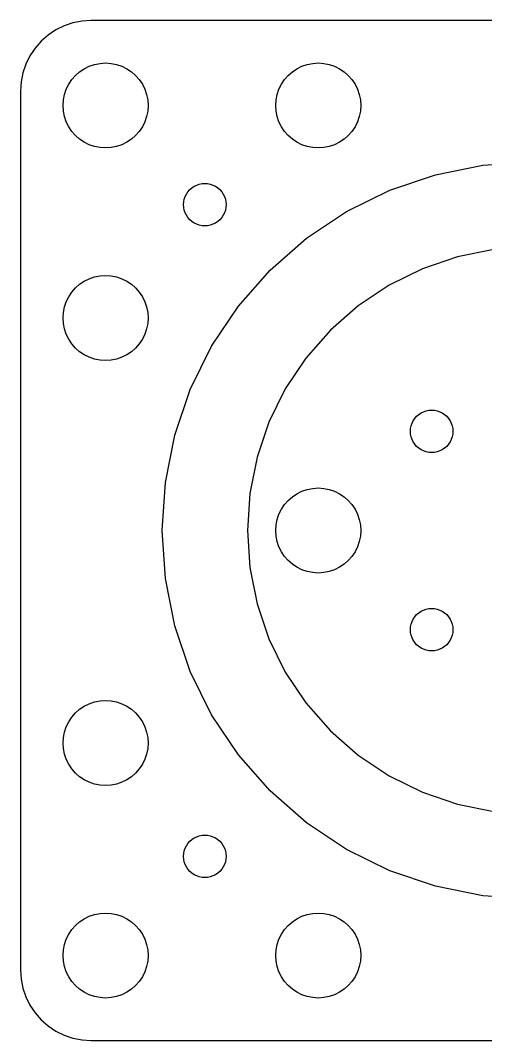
# Model space of a CAD drawing. Header units: metres. Extents: x -36 to 36, y -36 to 36.
# Drawn here: x -36 to -3.2, y -36 to 36 of the extents above; entities that cross this region are included whole.
import ezdxf

# ---------------------------------------------------------------- set-up
doc = ezdxf.new("R2010")
doc.units = ezdxf.units.M

msp = doc.modelspace()

# ---------------------------------------------------------------- linework, layer by layer
for p, q in [((-31.005, 36.005), (-31.6576, 35.9622)), ((31.005, 36.005), (-31.005, 36.005)), ((-33.505, 35.3351), (-34.0488, 34.9718)), ((-32.9184, 35.6244), (-33.505, 35.3351)), ((-32.2991, 35.8346), (-32.9184, 35.6244)), ((-31.6576, 35.9622), (-32.2991, 35.8346)), ((-34.0488, 34.9718), (-34.5405, 34.5405)), ((-34.9718, 34.0488), (-35.3351, 33.505)), ((-34.5405, 34.5405), (-34.9718, 34.0488)), ((-35.3351, 33.505), (-35.6244, 32.9184)), ((-35.6244, 32.9184), (-35.8346, 32.2991)), ((-31.8263, 32.3801), (-31.5, 32.5981)), ((-31.5, 32.5981), (-31.148, 32.7716)), ((-31.148, 32.7716), (-30.7764, 32.8978)), ((-30.7764, 32.8978), (-30.3916, 32.9743)), ((-30.3916, 32.9743), (-30, 33)), ((-30, 33), (-29.6084, 32.9743)), ((-29.6084, 32.9743), (-29.2235, 32.8978)), ((-29.2235, 32.8978), (-28.8519, 32.7716)), ((-28.8519, 32.7716), (-28.5, 32.5981)), ((-28.5, 32.5981), (-28.1737, 32.3801)), ((-16.8263, 32.3801), (-16.5, 32.5981)), ((-16.5, 32.5981), (-16.148, 32.7716)), ((-16.148, 32.7716), (-15.7764, 32.8978)), ((-15.7764, 32.8978), (-15.3916, 32.9743)), ((-15.3916, 32.9743), (-15, 33)), ((-15, 33), (-14.6084, 32.9743)), ((-14.6084, 32.9743), (-14.2235, 32.8978)), ((-14.2235, 32.8978), (-13.8519, 32.7716)), ((-13.8519, 32.7716), (-13.5, 32.5981)), ((-13.5, 32.5981), (-13.1737, 32.3801)), ((-35.8346, 32.2991), (-35.9622, 31.6576)), ((-32.5981, 31.5), (-32.3801, 31.8263)), ((-32.3801, 31.8263), (-32.1213, 32.1213)), ((-32.1213, 32.1213), (-31.8263, 32.3801)), ((-28.1737, 32.3801), (-27.8787, 32.1213)), ((-27.8787, 32.1213), (-27.6199, 31.8263)), ((-27.6199, 31.8263), (-27.4019, 31.5)), ((-17.5981, 31.5), (-17.3801, 31.8263)), ((-17.3801, 31.8263), (-17.1213, 32.1213)), ((-17.1213, 32.1213), (-16.8263, 32.3801)), ((-13.1737, 32.3801), (-12.8787, 32.1213)), ((-12.8787, 32.1213), (-12.6199, 31.8263)), ((-12.6199, 31.8263), (-12.4019, 31.5)), ((-35.9622, 31.6576), (-36.005, 31.005)), ((-36.005, 31.005), (-36.005, -31.005)), ((-32.8978, 30.7764), (-32.7716, 31.148)), ((-32.7716, 31.148), (-32.5981, 31.5)), ((-27.4019, 31.5), (-27.2283, 31.148)), ((-27.2283, 31.148), (-27.1022, 30.7764)), ((-17.8978, 30.7764), (-17.7716, 31.148)), ((-17.7716, 31.148), (-17.5981, 31.5)), ((-12.4019, 31.5), (-12.2283, 31.148)), ((-12.2283, 31.148), (-12.1022, 30.7764)), ((-33, 30), (-32.9743, 30.3916)), ((-32.9743, 30.3916), (-32.8978, 30.7764)), ((-27.1022, 30.7764), (-27.0257, 30.3916)), ((-27.0257, 30.3916), (-27, 30)), ((-18, 30), (-17.9743, 30.3916)), ((-17.9743, 30.3916), (-17.8978, 30.7764)), ((-12.1022, 30.7764), (-12.0257, 30.3916)), ((-12.0257, 30.3916), (-12, 30)), ((-32.9743, 29.6084), (-33, 30)), ((-32.8978, 29.2235), (-32.9743, 29.6084)), ((-27.0257, 29.6084), (-27.1022, 29.2235)), ((-27, 30), (-27.0257, 29.6084)), ((-17.9743, 29.6084), (-18, 30)), ((-17.8978, 29.2235), (-17.9743, 29.6084)), ((-12.0257, 29.6084), (-12.1022, 29.2235)), ((-12, 30), (-12.0257, 29.6084)), ((-32.7716, 28.8519), (-32.8978, 29.2235)), ((-32.5981, 28.5), (-32.7716, 28.8519)), ((-27.2283, 28.8519), (-27.4019, 28.5)), ((-27.1022, 29.2235), (-27.2283, 28.8519)), ((-17.7716, 28.8519), (-17.8978, 29.2235)), ((-17.5981, 28.5), (-17.7716, 28.8519)), ((-12.2283, 28.8519), (-12.4019, 28.5)), ((-12.1022, 29.2235), (-12.2283, 28.8519)), ((-32.3801, 28.1737), (-32.5981, 28.5)), ((-32.1213, 27.8787), (-32.3801, 28.1737)), ((-27.6199, 28.1737), (-27.8787, 27.8787)), ((-27.4019, 28.5), (-27.6199, 28.1737)), ((-17.3801, 28.1737), (-17.5981, 28.5)), ((-17.1213, 27.8787), (-17.3801, 28.1737)), ((-12.6199, 28.1737), (-12.8787, 27.8787)), ((-12.4019, 28.5), (-12.6199, 28.1737)), ((-31.8263, 27.6199), (-32.1213, 27.8787)), ((-31.5, 27.4019), (-31.8263, 27.6199)), ((-31.148, 27.2283), (-31.5, 27.4019)), ((-28.5, 27.4019), (-28.8519, 27.2283)), ((-28.1737, 27.6199), (-28.5, 27.4019)), ((-27.8787, 27.8787), (-28.1737, 27.6199)), ((-16.8263, 27.6199), (-17.1213, 27.8787)), ((-16.5, 27.4019), (-16.8263, 27.6199)), ((-16.148, 27.2283), (-16.5, 27.4019)), ((-13.5, 27.4019), (-13.8519, 27.2283)), ((-13.1737, 27.6199), (-13.5, 27.4019)), ((-12.8787, 27.8787), (-13.1737, 27.6199)), ((-30.7764, 27.1022), (-31.148, 27.2283)), ((-30.3916, 27.0257), (-30.7764, 27.1022)), ((-30, 27), (-30.3916, 27.0257)), ((-29.6084, 27.0257), (-30, 27)), ((-29.2235, 27.1022), (-29.6084, 27.0257)), ((-28.8519, 27.2283), (-29.2235, 27.1022)), ((-15.7764, 27.1022), (-16.148, 27.2283)), ((-15.3916, 27.0257), (-15.7764, 27.1022)), ((-15, 27), (-15.3916, 27.0257)), ((-14.6084, 27.0257), (-15, 27)), ((-14.2235, 27.1022), (-14.6084, 27.0257)), ((-13.8519, 27.2283), (-14.2235, 27.1022)), ((-3.39368, 25.7776), (0, 26)), ((-6.72929, 25.1141), (-3.39368, 25.7776)), ((-23.3882, 24.4489), (-23.1958, 24.4872)), ((-23.1958, 24.4872), (-23, 24.5)), ((-23, 24.5), (-22.8042, 24.4872)), ((-22.8042, 24.4872), (-22.6118, 24.4489)), ((-9.94977, 24.0209), (-6.72929, 25.1141)), ((-24.299, 23.75), (-24.19, 23.9131)), ((-24.19, 23.9131), (-24.0607, 24.0607)), ((-24.0607, 24.0607), (-23.9131, 24.19)), ((-23.9131, 24.19), (-23.75, 24.299)), ((-23.75, 24.299), (-23.574, 24.3858)), ((-23.574, 24.3858), (-23.3882, 24.4489)), ((-22.6118, 24.4489), (-22.426, 24.3858)), ((-22.426, 24.3858), (-22.25, 24.299)), ((-22.25, 24.299), (-22.0869, 24.19)), ((-22.0869, 24.19), (-21.9393, 24.0607)), ((-21.9393, 24.0607), (-21.81, 23.9131)), ((-21.81, 23.9131), (-21.701, 23.75)), ((-13, 22.5166), (-9.94977, 24.0209)), ((-24.5, 23), (-24.4872, 23.1958)), ((-24.4872, 23.1958), (-24.4489, 23.3882)), ((-24.4489, 23.3882), (-24.3858, 23.574)), ((-24.3858, 23.574), (-24.299, 23.75)), ((-21.701, 23.75), (-21.6142, 23.574)), ((-21.6142, 23.574), (-21.5511, 23.3882)), ((-21.5511, 23.3882), (-21.5128, 23.1958)), ((-21.5128, 23.1958), (-21.5, 23)), ((-24.4872, 22.8042), (-24.5, 23)), ((-24.4489, 22.6118), (-24.4872, 22.8042)), ((-24.3858, 22.426), (-24.4489, 22.6118)), ((-24.299, 22.25), (-24.3858, 22.426)), ((-21.6142, 22.426), (-21.701, 22.25)), ((-21.5511, 22.6118), (-21.6142, 22.426)), ((-21.5128, 22.8042), (-21.5511, 22.6118)), ((-21.5, 23), (-21.5128, 22.8042)), ((-15.8278, 20.6272), (-13, 22.5166)), ((-24.19, 22.0869), (-24.299, 22.25)), ((-24.0607, 21.9393), (-24.19, 22.0869)), ((-23.9131, 21.81), (-24.0607, 21.9393)), ((-23.75, 21.701), (-23.9131, 21.81)), ((-23.574, 21.6142), (-23.75, 21.701)), ((-23.3882, 21.5511), (-23.574, 21.6142)), ((-22.426, 21.6142), (-22.6118, 21.5511)), ((-22.25, 21.701), (-22.426, 21.6142)), ((-22.0869, 21.81), (-22.25, 21.701)), ((-21.9393, 21.9393), (-22.0869, 21.81)), ((-21.81, 22.0869), (-21.9393, 21.9393)), ((-21.701, 22.25), (-21.81, 22.0869)), ((-23.1958, 21.5128), (-23.3882, 21.5511)), ((-23, 21.5), (-23.1958, 21.5128)), ((-22.8042, 21.5128), (-23, 21.5)), ((-22.6118, 21.5511), (-22.8042, 21.5128)), ((-18.3848, 18.3848), (-15.8278, 20.6272)), ((-2.61052, 19.8289), (-5.17638, 19.3185)), ((-5.17638, 19.3185), (-7.65366, 18.4776)), ((-20.6272, 15.8278), (-18.3848, 18.3848)), ((-7.65366, 18.4776), (-10, 17.3205)), ((-32.1213, 17.1213), (-31.8263, 17.3801)), ((-31.8263, 17.3801), (-31.5, 17.5981)), ((-31.5, 17.5981), (-31.148, 17.7716)), ((-31.148, 17.7716), (-30.7764, 17.8978)), ((-30.7764, 17.8978), (-30.3916, 17.9743)), ((-30.3916, 17.9743), (-30, 18)), ((-30, 18), (-29.6084, 17.9743)), ((-29.6084, 17.9743), (-29.2235, 17.8978)), ((-29.2235, 17.8978), (-28.8519, 17.7716)), ((-28.8519, 17.7716), (-28.5, 17.5981)), ((-28.5, 17.5981), (-28.1737, 17.3801)), ((-28.1737, 17.3801), (-27.8787, 17.1213)), ((-10, 17.3205), (-12.1752, 15.8671)), ((-32.5981, 16.5), (-32.3801, 16.8263)), ((-32.3801, 16.8263), (-32.1213, 17.1213)), ((-27.8787, 17.1213), (-27.6199, 16.8263)), ((-27.6199, 16.8263), (-27.4019, 16.5)), ((-32.8978, 15.7764), (-32.7716, 16.148)), ((-32.7716, 16.148), (-32.5981, 16.5)), ((-27.4019, 16.5), (-27.2283, 16.148)), ((-27.2283, 16.148), (-27.1022, 15.7764)), ((-12.1752, 15.8671), (-14.1421, 14.1421)), ((-33, 15), (-32.9743, 15.3916)), ((-32.9743, 15.3916), (-32.8978, 15.7764)), ((-27.1022, 15.7764), (-27.0257, 15.3916)), ((-27.0257, 15.3916), (-27, 15)), ((-22.5166, 13), (-20.6272, 15.8278)), ((-32.9743, 14.6084), (-33, 15)), ((-32.8978, 14.2235), (-32.9743, 14.6084)), ((-27.0257, 14.6084), (-27.1022, 14.2235)), ((-27, 15), (-27.0257, 14.6084)), ((-32.7716, 13.8519), (-32.8978, 14.2235)), ((-32.5981, 13.5), (-32.7716, 13.8519)), ((-27.2283, 13.8519), (-27.4019, 13.5)), ((-27.1022, 14.2235), (-27.2283, 13.8519)), ((-14.1421, 14.1421), (-15.8671, 12.1752)), ((-32.3801, 13.1737), (-32.5981, 13.5)), ((-32.1213, 12.8787), (-32.3801, 13.1737)), ((-27.6199, 13.1737), (-27.8787, 12.8787)), ((-27.4019, 13.5), (-27.6199, 13.1737)), ((-24.0209, 9.94977), (-22.5166, 13)), ((-31.8263, 12.6199), (-32.1213, 12.8787)), ((-31.5, 12.4019), (-31.8263, 12.6199)), ((-31.148, 12.2283), (-31.5, 12.4019)), ((-28.5, 12.4019), (-28.8519, 12.2283)), ((-28.1737, 12.6199), (-28.5, 12.4019)), ((-27.8787, 12.8787), (-28.1737, 12.6199)), ((-30.7764, 12.1022), (-31.148, 12.2283)), ((-30.3916, 12.0257), (-30.7764, 12.1022)), ((-30, 12), (-30.3916, 12.0257)), ((-29.6084, 12.0257), (-30, 12)), ((-29.2235, 12.1022), (-29.6084, 12.0257)), ((-28.8519, 12.2283), (-29.2235, 12.1022)), ((-15.8671, 12.1752), (-17.3205, 10)), ((-25.1141, 6.72929), (-24.0209, 9.94977)), ((-17.3205, 10), (-18.4776, 7.65366)), ((-8.19002, 7.91313), (-8.06065, 8.06065)), ((-8.06065, 8.06065), (-7.91313, 8.19002)), ((-7.91313, 8.19002), (-7.75, 8.29903)), ((-7.75, 8.29903), (-7.57402, 8.38582)), ((-7.57402, 8.38582), (-7.38821, 8.44888)), ((-7.38821, 8.44888), (-7.19579, 8.48715)), ((-7.19579, 8.48715), (-7, 8.5)), ((-7, 8.5), (-6.8042, 8.48715)), ((-6.8042, 8.48715), (-6.61177, 8.44888)), ((-6.61177, 8.44888), (-6.42596, 8.38582)), ((-6.42596, 8.38582), (-6.25, 8.29903)), ((-6.25, 8.29903), (-6.08685, 8.19002)), ((-6.08685, 8.19002), (-5.93933, 8.06065)), ((-5.93933, 8.06065), (-5.80997, 7.91313)), ((-18.4776, 7.65366), (-19.3185, 5.17638)), ((-8.48715, 7.19579), (-8.44888, 7.38821)), ((-8.44888, 7.38821), (-8.38582, 7.57402)), ((-8.38582, 7.57402), (-8.29903, 7.75)), ((-8.29903, 7.75), (-8.19002, 7.91313)), ((-5.80997, 7.91313), (-5.70096, 7.75)), ((-5.70096, 7.75), (-5.61417, 7.57402)), ((-5.61417, 7.57402), (-5.5511, 7.38821)), ((-5.5511, 7.38821), (-5.51283, 7.19579)), ((-25.7776, 3.39368), (-25.1141, 6.72929)), ((-8.5, 7), (-8.48715, 7.19579)), ((-8.48715, 6.8042), (-8.5, 7)), ((-8.44888, 6.61177), (-8.48715, 6.8042)), ((-8.38582, 6.42596), (-8.44888, 6.61177)), ((-5.5511, 6.61177), (-5.61417, 6.42596)), ((-5.51283, 6.8042), (-5.5511, 6.61177)), ((-5.51283, 7.19579), (-5.5, 7)), ((-5.5, 7), (-5.51283, 6.8042)), ((-8.29903, 6.25), (-8.38582, 6.42596)), ((-8.19002, 6.08685), (-8.29903, 6.25)), ((-8.06065, 5.93933), (-8.19002, 6.08685)), ((-7.91313, 5.80997), (-8.06065, 5.93933)), ((-7.75, 5.70096), (-7.91313, 5.80997)), ((-6.08685, 5.80997), (-6.25, 5.70096)), ((-5.93933, 5.93933), (-6.08685, 5.80997)), ((-5.80997, 6.08685), (-5.93933, 5.93933)), ((-5.70096, 6.25), (-5.80997, 6.08685)), ((-5.61417, 6.42596), (-5.70096, 6.25)), ((-19.3185, 5.17638), (-19.8289, 2.61052)), ((-7.57402, 5.61417), (-7.75, 5.70096)), ((-7.38821, 5.5511), (-7.57402, 5.61417)), ((-7.19579, 5.51283), (-7.38821, 5.5511)), ((-7, 5.5), (-7.19579, 5.51283)), ((-6.8042, 5.51283), (-7, 5.5)), ((-6.61177, 5.5511), (-6.8042, 5.51283)), ((-6.42596, 5.61417), (-6.61177, 5.5511)), ((-6.25, 5.70096), (-6.42596, 5.61417)), ((-26, 0), (-25.7776, 3.39368)), ((-16.148, 2.77164), (-15.7764, 2.89777)), ((-15.7764, 2.89777), (-15.3916, 2.97432)), ((-15.3916, 2.97432), (-15, 3)), ((-15, 3), (-14.6084, 2.97432)), ((-14.6084, 2.97432), (-14.2235, 2.89777)), ((-14.2235, 2.89777), (-13.8519, 2.77164)), ((-19.8289, 2.61052), (-20, 0)), ((-17.1213, 2.12131), (-16.8263, 2.38005)), ((-16.8263, 2.38005), (-16.5, 2.59807)), ((-16.5, 2.59807), (-16.148, 2.77164)), ((-13.8519, 2.77164), (-13.5, 2.59807)), ((-13.5, 2.59807), (-13.1737, 2.38005)), ((-13.1737, 2.38005), (-12.8787, 2.12131)), ((-17.7716, 1.14804), (-17.5981, 1.5)), ((-17.5981, 1.5), (-17.3801, 1.82628)), ((-17.3801, 1.82628), (-17.1213, 2.12131)), ((-12.8787, 2.12131), (-12.6199, 1.82628)), ((-12.6199, 1.82628), (-12.4019, 1.5)), ((-12.4019, 1.5), (-12.2283, 1.14804)), ((-17.9743, 0.39157), (-17.8978, 0.77644)), ((-17.8978, 0.77644), (-17.7716, 1.14804)), ((-12.2283, 1.14804), (-12.1022, 0.77644)), ((-12.1022, 0.77644), (-12.0257, 0.39157)), ((-25.7776, -3.39368), (-26, 0)), ((-20, 0), (-19.8289, -2.61052)), ((-18, 0), (-17.9743, 0.39157)), ((-17.9743, -0.39157), (-18, 0)), ((-12.0257, 0.39157), (-12, 0)), ((-12, 0), (-12.0257, -0.39157)), ((-17.8978, -0.77644), (-17.9743, -0.39157)), ((-12.0257, -0.39157), (-12.1022, -0.77644)), ((-17.7716, -1.14804), (-17.8978, -0.77644)), ((-17.5981, -1.5), (-17.7716, -1.14804)), ((-12.2283, -1.14804), (-12.4019, -1.5)), ((-12.1022, -0.77644), (-12.2283, -1.14804)), ((-17.3801, -1.82628), (-17.5981, -1.5)), ((-17.1213, -2.12131), (-17.3801, -1.82628)), ((-16.8263, -2.38005), (-17.1213, -2.12131)), ((-12.8787, -2.12131), (-13.1737, -2.38005)), ((-12.6199, -1.82628), (-12.8787, -2.12131)), ((-12.4019, -1.5), (-12.6199, -1.82628)), ((-19.8289, -2.61052), (-19.3185, -5.17638)), ((-16.5, -2.59807), (-16.8263, -2.38005)), ((-16.148, -2.77164), (-16.5, -2.59807)), ((-15.7764, -2.89777), (-16.148, -2.77164)), ((-13.8519, -2.77164), (-14.2235, -2.89777)), ((-13.5, -2.59807), (-13.8519, -2.77164)), ((-13.1737, -2.38005), (-13.5, -2.59807)), ((-25.1141, -6.72929), (-25.7776, -3.39368)), ((-15.3916, -2.97432), (-15.7764, -2.89777)), ((-15, -3), (-15.3916, -2.97432)), ((-14.6084, -2.97432), (-15, -3)), ((-14.2235, -2.89777), (-14.6084, -2.97432)), ((-19.3185, -5.17638), (-18.4776, -7.65366)), ((-7.91313, -5.80997), (-7.75, -5.70096)), ((-7.75, -5.70096), (-7.57402, -5.61417)), ((-7.57402, -5.61417), (-7.38821, -5.5511)), ((-7.38821, -5.5511), (-7.19579, -5.51283)), ((-7.19579, -5.51283), (-7, -5.5)), ((-7, -5.5), (-6.8042, -5.51283)), ((-6.8042, -5.51283), (-6.61177, -5.5511)), ((-6.61177, -5.5511), (-6.42596, -5.61417)), ((-6.42596, -5.61417), (-6.25, -5.70096)), ((-6.25, -5.70096), (-6.08685, -5.80997)), ((-8.44888, -6.61177), (-8.38582, -6.42596)), ((-8.38582, -6.42596), (-8.29903, -6.25)), ((-8.29903, -6.25), (-8.19002, -6.08685)), ((-8.19002, -6.08685), (-8.06065, -5.93933)), ((-8.06065, -5.93933), (-7.91313, -5.80997)), ((-6.08685, -5.80997), (-5.93933, -5.93933)), ((-5.93933, -5.93933), (-5.80997, -6.08685)), ((-5.80997, -6.08685), (-5.70096, -6.25)), ((-5.70096, -6.25), (-5.61417, -6.42596)), ((-5.61417, -6.42596), (-5.5511, -6.61177)), ((-24.0209, -9.94977), (-25.1141, -6.72929)), ((-8.5, -7), (-8.48715, -6.8042)), ((-8.48715, -7.19579), (-8.5, -7)), ((-8.48715, -6.8042), (-8.44888, -6.61177)), ((-8.44888, -7.38821), (-8.48715, -7.19579)), ((-5.5511, -6.61177), (-5.51283, -6.8042)), ((-5.51283, -7.19579), (-5.5511, -7.38821)), ((-5.51283, -6.8042), (-5.5, -7)), ((-5.5, -7), (-5.51283, -7.19579)), ((-18.4776, -7.65366), (-17.3205, -10)), ((-8.38582, -7.57402), (-8.44888, -7.38821)), ((-8.29903, -7.75), (-8.38582, -7.57402)), ((-8.19002, -7.91313), (-8.29903, -7.75)), ((-8.06065, -8.06065), (-8.19002, -7.91313)), ((-5.80997, -7.91313), (-5.93933, -8.06065)), ((-5.70096, -7.75), (-5.80997, -7.91313)), ((-5.61417, -7.57402), (-5.70096, -7.75)), ((-5.5511, -7.38821), (-5.61417, -7.57402)), ((-7.91313, -8.19002), (-8.06065, -8.06065)), ((-7.75, -8.29903), (-7.91313, -8.19002)), ((-7.57402, -8.38582), (-7.75, -8.29903)), ((-7.38821, -8.44888), (-7.57402, -8.38582)), ((-7.19579, -8.48715), (-7.38821, -8.44888)), ((-7, -8.5), (-7.19579, -8.48715)), ((-6.8042, -8.48715), (-7, -8.5)), ((-6.61177, -8.44888), (-6.8042, -8.48715)), ((-6.42596, -8.38582), (-6.61177, -8.44888)), ((-6.25, -8.29903), (-6.42596, -8.38582)), ((-6.08685, -8.19002), (-6.25, -8.29903)), ((-5.93933, -8.06065), (-6.08685, -8.19002)), ((-22.5166, -13), (-24.0209, -9.94977)), ((-17.3205, -10), (-15.8671, -12.1752)), ((-31.5, -12.4019), (-31.148, -12.2283)), ((-31.148, -12.2283), (-30.7764, -12.1022)), ((-30.7764, -12.1022), (-30.3916, -12.0257)), ((-30.3916, -12.0257), (-30, -12)), ((-30, -12), (-29.6084, -12.0257)), ((-29.6084, -12.0257), (-29.2235, -12.1022)), ((-29.2235, -12.1022), (-28.8519, -12.2283)), ((-28.8519, -12.2283), (-28.5, -12.4019)), ((-15.8671, -12.1752), (-14.1421, -14.1421)), ((-32.3801, -13.1737), (-32.1213, -12.8787)), ((-32.1213, -12.8787), (-31.8263, -12.6199)), ((-31.8263, -12.6199), (-31.5, -12.4019)), ((-28.5, -12.4019), (-28.1737, -12.6199)), ((-28.1737, -12.6199), (-27.8787, -12.8787)), ((-27.8787, -12.8787), (-27.6199, -13.1737)), ((-32.7716, -13.8519), (-32.5981, -13.5)), ((-32.5981, -13.5), (-32.3801, -13.1737)), ((-27.6199, -13.1737), (-27.4019, -13.5)), ((-27.4019, -13.5), (-27.2283, -13.8519)), ((-20.6272, -15.8278), (-22.5166, -13)), ((-32.9743, -14.6084), (-32.8978, -14.2235)), ((-32.8978, -14.2235), (-32.7716, -13.8519)), ((-27.2283, -13.8519), (-27.1022, -14.2235)), ((-27.1022, -14.2235), (-27.0257, -14.6084)), ((-14.1421, -14.1421), (-12.1752, -15.8671)), ((-33, -15), (-32.9743, -14.6084)), ((-32.9743, -15.3916), (-33, -15)), ((-27.0257, -14.6084), (-27, -15)), ((-27, -15), (-27.0257, -15.3916)), ((-32.8978, -15.7764), (-32.9743, -15.3916)), ((-32.7716, -16.148), (-32.8978, -15.7764)), ((-27.1022, -15.7764), (-27.2283, -16.148)), ((-27.0257, -15.3916), (-27.1022, -15.7764)), ((-18.3848, -18.3848), (-20.6272, -15.8278)), ((-32.5981, -16.5), (-32.7716, -16.148)), ((-32.3801, -16.8263), (-32.5981, -16.5)), ((-27.4019, -16.5), (-27.6199, -16.8263)), ((-27.2283, -16.148), (-27.4019, -16.5)), ((-12.1752, -15.8671), (-10, -17.3205)), ((-32.1213, -17.1213), (-32.3801, -16.8263)), ((-31.8263, -17.3801), (-32.1213, -17.1213)), ((-27.8787, -17.1213), (-28.1737, -17.3801)), ((-27.6199, -16.8263), (-27.8787, -17.1213)), ((-31.5, -17.5981), (-31.8263, -17.3801)), ((-31.148, -17.7716), (-31.5, -17.5981)), ((-30.7764, -17.8978), (-31.148, -17.7716)), ((-30.3916, -17.9743), (-30.7764, -17.8978)), ((-30, -18), (-30.3916, -17.9743)), ((-29.6084, -17.9743), (-30, -18)), ((-29.2235, -17.8978), (-29.6084, -17.9743)), ((-28.8519, -17.7716), (-29.2235, -17.8978)), ((-28.5, -17.5981), (-28.8519, -17.7716)), ((-28.1737, -17.3801), (-28.5, -17.5981)), ((-10, -17.3205), (-7.65366, -18.4776)), ((-15.8278, -20.6272), (-18.3848, -18.3848)), ((-7.65366, -18.4776), (-5.17638, -19.3185)), ((-5.17638, -19.3185), (-2.61052, -19.8289)), ((-13, -22.5166), (-15.8278, -20.6272)), ((-23.574, -21.6142), (-23.3882, -21.5511)), ((-23.3882, -21.5511), (-23.1958, -21.5128)), ((-23.1958, -21.5128), (-23, -21.5)), ((-23, -21.5), (-22.8042, -21.5128)), ((-22.8042, -21.5128), (-22.6118, -21.5511)), ((-22.6118, -21.5511), (-22.426, -21.6142)), ((-24.3858, -22.426), (-24.299, -22.25)), ((-24.299, -22.25), (-24.19, -22.0869)), ((-24.19, -22.0869), (-24.0607, -21.9393)), ((-24.0607, -21.9393), (-23.9131, -21.81)), ((-23.9131, -21.81), (-23.75, -21.701)), ((-23.75, -21.701), (-23.574, -21.6142)), ((-22.426, -21.6142), (-22.25, -21.701)), ((-22.25, -21.701), (-22.0869, -21.81)), ((-22.0869, -21.81), (-21.9393, -21.9393)), ((-21.9393, -21.9393), (-21.81, -22.0869)), ((-21.81, -22.0869), (-21.701, -22.25)), ((-21.701, -22.25), (-21.6142, -22.426)), ((-24.5, -23), (-24.4872, -22.8042)), ((-24.4872, -23.1958), (-24.5, -23)), ((-24.4872, -22.8042), (-24.4489, -22.6118)), ((-24.4489, -22.6118), (-24.3858, -22.426)), ((-21.6142, -22.426), (-21.5511, -22.6118)), ((-21.5511, -22.6118), (-21.5128, -22.8042)), ((-21.5128, -22.8042), (-21.5, -23)), ((-21.5, -23), (-21.5128, -23.1958)), ((-9.94977, -24.0209), (-13, -22.5166)), ((-24.4489, -23.3882), (-24.4872, -23.1958)), ((-24.3858, -23.574), (-24.4489, -23.3882)), ((-24.299, -23.75), (-24.3858, -23.574)), ((-24.19, -23.9131), (-24.299, -23.75)), ((-21.701, -23.75), (-21.81, -23.9131)), ((-21.6142, -23.574), (-21.701, -23.75)), ((-21.5511, -23.3882), (-21.6142, -23.574)), ((-21.5128, -23.1958), (-21.5511, -23.3882)), ((-24.0607, -24.0607), (-24.19, -23.9131)), ((-23.9131, -24.19), (-24.0607, -24.0607)), ((-23.75, -24.299), (-23.9131, -24.19)), ((-23.574, -24.3858), (-23.75, -24.299)), ((-23.3882, -24.4489), (-23.574, -24.3858)), ((-23.1958, -24.4872), (-23.3882, -24.4489)), ((-22.6118, -24.4489), (-22.8042, -24.4872)), ((-22.426, -24.3858), (-22.6118, -24.4489)), ((-22.25, -24.299), (-22.426, -24.3858)), ((-22.0869, -24.19), (-22.25, -24.299)), ((-21.9393, -24.0607), (-22.0869, -24.19)), ((-21.81, -23.9131), (-21.9393, -24.0607)), ((-6.72929, -25.1141), (-9.94977, -24.0209)), ((-23, -24.5), (-23.1958, -24.4872)), ((-22.8042, -24.4872), (-23, -24.5)), ((-3.39368, -25.7776), (-6.72929, -25.1141)), ((0, -26), (-3.39368, -25.7776)), ((-31.5, -27.4019), (-31.148, -27.2283)), ((-31.148, -27.2283), (-30.7764, -27.1022)), ((-30.7764, -27.1022), (-30.3916, -27.0257)), ((-30.3916, -27.0257), (-30, -27)), ((-30, -27), (-29.6084, -27.0257)), ((-29.6084, -27.0257), (-29.2235, -27.1022)), ((-29.2235, -27.1022), (-28.8519, -27.2283)), ((-28.8519, -27.2283), (-28.5, -27.4019)), ((-16.5, -27.4019), (-16.148, -27.2283)), ((-16.148, -27.2283), (-15.7764, -27.1022)), ((-15.7764, -27.1022), (-15.3916, -27.0257)), ((-15.3916, -27.0257), (-15, -27)), ((-15, -27), (-14.6084, -27.0257)), ((-14.6084, -27.0257), (-14.2235, -27.1022)), ((-14.2235, -27.1022), (-13.8519, -27.2283)), ((-13.8519, -27.2283), (-13.5, -27.4019)), ((-32.3801, -28.1737), (-32.1213, -27.8787)), ((-32.1213, -27.8787), (-31.8263, -27.6199)), ((-31.8263, -27.6199), (-31.5, -27.4019)), ((-28.5, -27.4019), (-28.1737, -27.6199)), ((-28.1737, -27.6199), (-27.8787, -27.8787)), ((-27.8787, -27.8787), (-27.6199, -28.1737)), ((-17.3801, -28.1737), (-17.1213, -27.8787)), ((-17.1213, -27.8787), (-16.8263, -27.6199)), ((-16.8263, -27.6199), (-16.5, -27.4019)), ((-13.5, -27.4019), (-13.1737, -27.6199)), ((-13.1737, -27.6199), (-12.8787, -27.8787)), ((-12.8787, -27.8787), (-12.6199, -28.1737)), ((-32.7716, -28.8519), (-32.5981, -28.5)), ((-32.5981, -28.5), (-32.3801, -28.1737)), ((-27.6199, -28.1737), (-27.4019, -28.5)), ((-27.4019, -28.5), (-27.2283, -28.8519)), ((-17.7716, -28.8519), (-17.5981, -28.5)), ((-17.5981, -28.5), (-17.3801, -28.1737)), ((-12.6199, -28.1737), (-12.4019, -28.5)), ((-12.4019, -28.5), (-12.2283, -28.8519)), ((-32.9743, -29.6084), (-32.8978, -29.2235)), ((-32.8978, -29.2235), (-32.7716, -28.8519)), ((-27.2283, -28.8519), (-27.1022, -29.2235)), ((-27.1022, -29.2235), (-27.0257, -29.6084)), ((-17.9743, -29.6084), (-17.8978, -29.2235)), ((-17.8978, -29.2235), (-17.7716, -28.8519)), ((-12.2283, -28.8519), (-12.1022, -29.2235)), ((-12.1022, -29.2235), (-12.0257, -29.6084)), ((-33, -30), (-32.9743, -29.6084)), ((-32.9743, -30.3916), (-33, -30)), ((-27.0257, -29.6084), (-27, -30)), ((-27, -30), (-27.0257, -30.3916)), ((-18, -30), (-17.9743, -29.6084)), ((-17.9743, -30.3916), (-18, -30)), ((-12.0257, -29.6084), (-12, -30)), ((-12, -30), (-12.0257, -30.3916)), ((-32.8978, -30.7764), (-32.9743, -30.3916)), ((-32.7716, -31.148), (-32.8978, -30.7764)), ((-27.1022, -30.7764), (-27.2283, -31.148)), ((-27.0257, -30.3916), (-27.1022, -30.7764)), ((-17.8978, -30.7764), (-17.9743, -30.3916)), ((-17.7716, -31.148), (-17.8978, -30.7764)), ((-12.1022, -30.7764), (-12.2283, -31.148)), ((-12.0257, -30.3916), (-12.1022, -30.7764)), ((-36.005, -31.005), (-35.9622, -31.6576)), ((-35.9622, -31.6576), (-35.8346, -32.2991)), ((-32.5981, -31.5), (-32.7716, -31.148)), ((-32.3801, -31.8263), (-32.5981, -31.5)), ((-27.4019, -31.5), (-27.6199, -31.8263)), ((-27.2283, -31.148), (-27.4019, -31.5)), ((-17.5981, -31.5), (-17.7716, -31.148)), ((-17.3801, -31.8263), (-17.5981, -31.5)), ((-12.4019, -31.5), (-12.6199, -31.8263)), ((-12.2283, -31.148), (-12.4019, -31.5)), ((-35.8346, -32.2991), (-35.6244, -32.9184)), ((-32.1213, -32.1213), (-32.3801, -31.8263)), ((-31.8263, -32.3801), (-32.1213, -32.1213)), ((-31.5, -32.5981), (-31.8263, -32.3801)), ((-28.1737, -32.3801), (-28.5, -32.5981)), ((-27.8787, -32.1213), (-28.1737, -32.3801)), ((-27.6199, -31.8263), (-27.8787, -32.1213)), ((-17.1213, -32.1213), (-17.3801, -31.8263)), ((-16.8263, -32.3801), (-17.1213, -32.1213)), ((-16.5, -32.5981), (-16.8263, -32.3801)), ((-13.1737, -32.3801), (-13.5, -32.5981)), ((-12.8787, -32.1213), (-13.1737, -32.3801)), ((-12.6199, -31.8263), (-12.8787, -32.1213)), ((-35.6244, -32.9184), (-35.3351, -33.505)), ((-31.148, -32.7716), (-31.5, -32.5981)), ((-30.7764, -32.8978), (-31.148, -32.7716)), ((-30.3916, -32.9743), (-30.7764, -32.8978)), ((-30, -33), (-30.3916, -32.9743)), ((-29.6084, -32.9743), (-30, -33)), ((-29.2235, -32.8978), (-29.6084, -32.9743)), ((-28.8519, -32.7716), (-29.2235, -32.8978)), ((-28.5, -32.5981), (-28.8519, -32.7716)), ((-16.148, -32.7716), (-16.5, -32.5981)), ((-15.7764, -32.8978), (-16.148, -32.7716)), ((-15.3916, -32.9743), (-15.7764, -32.8978)), ((-15, -33), (-15.3916, -32.9743)), ((-14.6084, -32.9743), (-15, -33)), ((-14.2235, -32.8978), (-14.6084, -32.9743)), ((-13.8519, -32.7716), (-14.2235, -32.8978)), ((-13.5, -32.5981), (-13.8519, -32.7716)), ((-35.3351, -33.505), (-34.9718, -34.0488)), ((-34.9718, -34.0488), (-34.5405, -34.5405)), ((-34.5405, -34.5405), (-34.0488, -34.9718)), ((-34.0488, -34.9718), (-33.505, -35.3351)), ((-33.505, -35.3351), (-32.9184, -35.6244)), ((-32.9184, -35.6244), (-32.2991, -35.8346)), ((-32.2991, -35.8346), (-31.6576, -35.9622)), ((-31.6576, -35.9622), (-31.005, -36.005)), ((-31.005, -36.005), (31.005, -36.005))]:
    msp.add_line(p, q)

doc.saveas('drawing.dxf')
